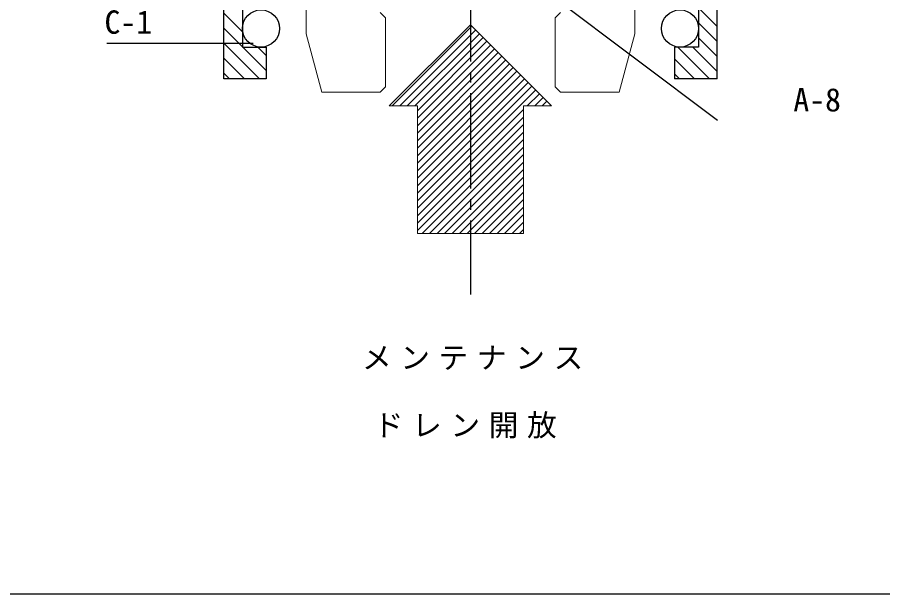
# Model space of a CAD drawing. Units: millimetres on the paper, with parts at other scales. Extents: x -140 to 140, y -97 to 99.
# Drawn here: x -16.9 to 64.7, y -96.9 to -42.5 of the extents above; entities that cross this region are included whole.
import ezdxf
from ezdxf.enums import TextEntityAlignment as Align

# ---------------------------------------------------------------- set-up
doc = ezdxf.new("R2010")
doc.units = ezdxf.units.MM
doc.linetypes.add('CHAIN2', pattern=[12, 9, -1, 1, -1])
for name, color, linetype in [('0-0_図面枠', 7, 'Continuous'), ('1-4', 6, 'Continuous'), ('1-A', 7, 'CHAIN2'), ('1-B', 7, 'Continuous'), ('1-C', 7, 'Continuous'), ('1-E', 5, 'Continuous')]:
    doc.layers.add(name, color=color, linetype=linetype)
doc.layers.add('1-0', color=2, linetype='Continuous', lineweight=18)
doc.layers.add('1-F', color=5, linetype='Continuous', lineweight=18)
doc.styles.add('ＭＳ ゴシック', font='')
doc.styles.get('ＭＳ ゴシック').set_extended_font_data('MS Gothic')

msp = doc.modelspace()

# ---------------------------------------------------------------- linework, layer by layer
at = {"layer": '0-0_図面枠', "color": 5}
msp.add_lwpolyline([(-139.949, 99.1), (-139.949, -96.9), (140.051, -96.9), (140.051, 99.1)], dxfattribs=at)
at = {"layer": '1-0'}
for p, q in [((10.3, -34.098), (10.3, -44.098)), ((41.3, -34.098), (41.3, -44.098)), ((17.8, -42.598), (17.3, -42.098)), ((33.8, -42.598), (34.3, -42.098)), ((17.8, -42.598), (17.8, -49.098)), ((33.8, -42.598), (33.8, -49.098)), ((10.3, -44.098), (11.774, -49.598)), ((41.3, -44.098), (39.826, -49.598)), ((17.3, -49.598), (11.774, -49.598)), ((17.8, -49.098), (17.3, -49.598)), ((33.8, -49.098), (34.3, -49.598)), ((34.3, -49.598), (39.826, -49.598))]:
    msp.add_line(p, q, dxfattribs=at)
at = {"layer": '1-4'}
for p, q in [((2.55, -48.348), (2.55, -35.434)), ((49.05, -48.348), (49.05, -35.434)), ((45.05, -39.398), (49.05, -43.398)), ((2.55, -42.153), (4.3, -43.903)), ((4.3, -41.848), (4.3, -45.348)), ((47.3, -41.848), (47.3, -45.348)), ((47.3, -43.062), (49.05, -44.812)), ((2.55, -43.567), (4.3, -45.317)), ((47.3, -44.476), (49.05, -46.226)), ((2.55, -44.981), (5.917, -48.348)), ((4.3, -45.348), (6.55, -45.348)), ((4.331, -45.348), (6.55, -47.567)), ((5.746, -45.348), (6.55, -46.153)), ((6.55, -45.348), (6.55, -48.348)), ((45.05, -45.348), (45.05, -48.348)), ((47.3, -45.348), (45.05, -45.348)), ((45.343, -45.348), (48.343, -48.348)), ((46.758, -45.348), (49.05, -47.64)), ((2.55, -46.395), (4.503, -48.348)), ((45.05, -46.469), (46.929, -48.348)), ((2.55, -47.809), (3.089, -48.348)), ((45.05, -47.883), (45.515, -48.348)), ((6.55, -48.348), (2.55, -48.348)), ((49.05, -48.348), (45.05, -48.348))]:
    msp.add_line(p, q, dxfattribs=at)
at = {"layer": '1-4', "color": 7}
for centre in [(6.047, -43.598), (45.553, -43.598)]:
    msp.add_circle(centre, 1.75, dxfattribs=at)
at = {"layer": '1-A'}
msp.add_line((25.8, -1.703), (25.8, -68.681), dxfattribs=at)
at = {"layer": '1-C'}
for p, q in [((31.14, -38.738), (49.086, -52.252)), ((5.312, -44.998), (-8.492, -44.998))]:
    msp.add_line(p, q, dxfattribs=at)
at = {"layer": '1-E'}
for p, q in [((18.425, -50.897), (25.939, -43.383)), ((19.132, -50.897), (26.292, -43.737)), ((19.839, -50.897), (26.646, -44.09)), ((20.547, -50.897), (27, -44.444)), ((20.8, -51.351), (27.353, -44.797)), ((20.8, -52.058), (27.707, -45.151)), ((20.8, -52.765), (28.06, -45.505)), ((20.8, -53.472), (28.414, -45.858)), ((20.8, -54.179), (28.767, -46.212)), ((20.8, -54.886), (29.121, -46.565)), ((20.8, -55.593), (29.474, -46.919)), ((20.8, -56.3), (29.828, -47.272)), ((20.8, -57.008), (30.182, -47.626)), ((20.8, -57.715), (30.535, -47.979)), ((20.8, -58.422), (30.889, -48.333)), ((20.8, -59.129), (31.242, -48.687)), ((20.8, -59.836), (31.596, -49.04)), ((20.8, -60.543), (31.949, -49.394)), ((31.153, -50.897), (32.303, -49.747)), ((31.86, -50.897), (32.656, -50.101)), ((32.567, -50.897), (33.01, -50.454)), ((20.8, -61.25), (30.8, -51.25)), ((33.274, -50.897), (33.364, -50.808)), ((20.8, -61.957), (30.8, -51.957)), ((20.8, -62.664), (30.8, -52.664)), ((21.237, -62.935), (30.8, -53.371)), ((21.944, -62.935), (30.8, -54.079)), ((22.651, -62.935), (30.8, -54.786)), ((23.358, -62.935), (30.8, -55.493)), ((24.065, -62.935), (30.8, -56.2)), ((24.772, -62.935), (30.8, -56.907)), ((25.479, -62.935), (30.8, -57.614)), ((26.187, -62.935), (30.8, -58.321)), ((26.894, -62.935), (30.8, -59.028)), ((27.601, -62.935), (30.8, -59.735)), ((28.308, -62.935), (30.8, -60.443)), ((29.015, -62.935), (30.8, -61.15)), ((29.722, -62.935), (30.8, -61.857)), ((30.429, -62.935), (30.8, -62.564))]:
    msp.add_line(p, q, dxfattribs=at)
at = {"layer": '1-F'}
for p, q in [((25.794, -43.239), (33.453, -50.897)), ((30.8, -50.897), (30.8, -62.935)), ((30.8, -50.897), (33.453, -50.897))]:
    msp.add_line(p, q, dxfattribs=at)
msp.add_lwpolyline([(25.794, -43.239), (18.136, -50.897), (20.8, -50.897), (20.8, -62.935), (30.8, -62.935)], dxfattribs=at)

# ---------------------------------------------------------------- texts
at = {"layer": '1-B', "char_height": 2.053, "attachment_point": 7, "style": 'ＭＳ ゴシック'}
for s, insert in [('\\T1.29;メンテナンス', (15.572, -75.796)), ('\\T1.29;ドレン開放', (16.687, -82.261))]:
    msp.add_mtext(s, dxfattribs=dict(at, insert=insert))
at = {"layer": '1-C', "style": 'ＭＳ ゴシック'}
for s, p in [('C-1', (-8.708, -44.754)), ('A-8', (56.244, -52.08))]:
    msp.add_text(s, height=2.199, dxfattribs=at).set_placement(p, align=Align.BOTTOM_LEFT)

doc.saveas('drawing.dxf')
